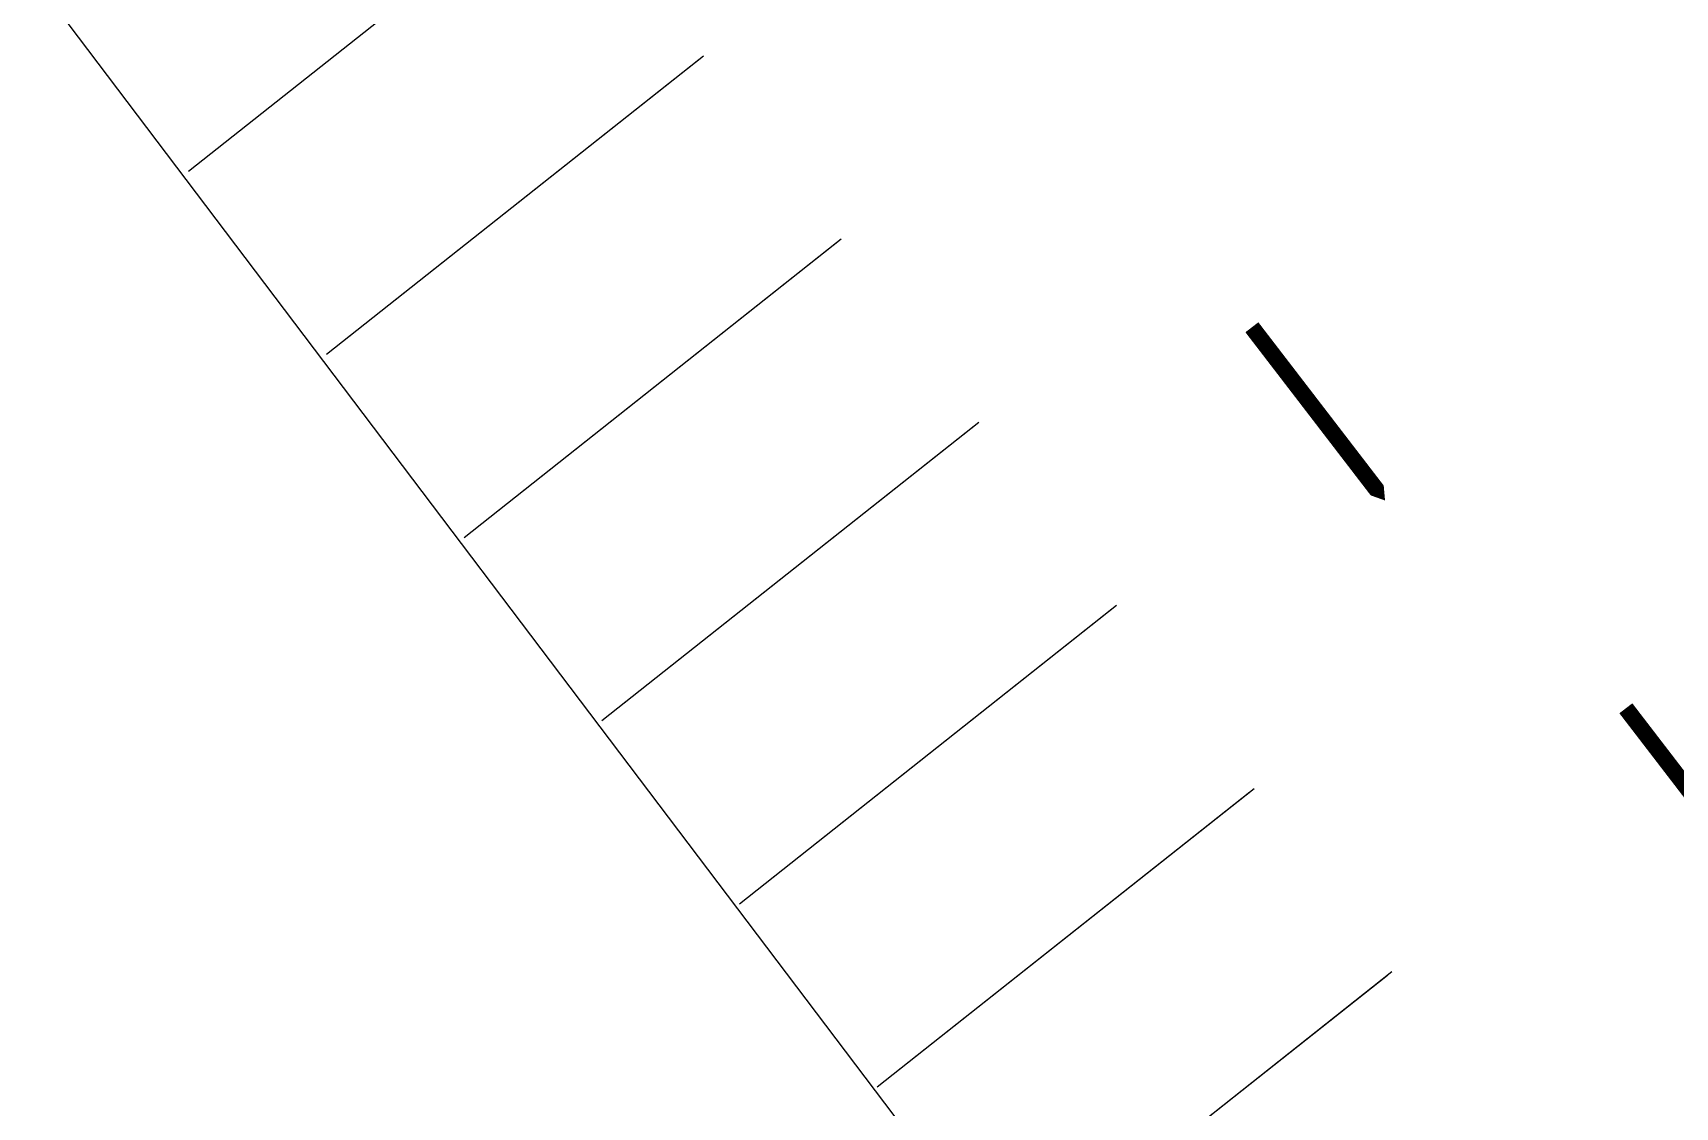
# Model space of a CAD drawing. Header units: millimetres. Extents: x 793 to 3159, y 750 to 2095.
# Drawn here: x 981.61 to 1001.68, y 1242.96 to 1256.09 of the extents above; entities that cross this region are included whole.
import ezdxf

# ---------------------------------------------------------------- set-up
doc = ezdxf.new("R2010")
doc.units = ezdxf.units.MM
doc.layers.add('A-PISOS-HATCH', color=8, linetype='Continuous')
doc.layers.add('ESTACIONAMIENTO', color=8, linetype='Continuous')

msp = doc.modelspace()

# ---------------------------------------------------------------- linework, layer by layer
at = {"layer": 'A-PISOS-HATCH'}
for p, q in [((988.11736, 1258.04726, 296.07154), (983.5098, 1254.3987, 296.12642)), ((988.06229, 1258.00366, 296.0722), (983.5098, 1254.3987, 296.12642)), ((989.80053, 1255.80854, 296.0722), (985.19298, 1252.15998, 296.12708)), ((989.74547, 1255.76494, 296.07286), (985.19298, 1252.15998, 296.12708)), ((991.4837, 1253.56983, 296.07286), (986.87615, 1249.92127, 296.12773)), ((991.42864, 1253.52622, 296.07351), (986.87615, 1249.92127, 296.12773)), ((993.16688, 1251.33111, 296.07351), (988.55932, 1247.68255, 296.12839)), ((993.11181, 1251.2875, 296.07417), (988.55932, 1247.68255, 296.12839)), ((994.85005, 1249.09239, 296.07417), (990.2425, 1245.44383, 296.12904)), ((994.79499, 1249.04879, 296.07482), (990.2425, 1245.44383, 296.12904)), ((996.53322, 1246.85367, 296.07482), (991.92567, 1243.20511, 296.1297)), ((996.47816, 1246.81007, 296.07548), (991.92567, 1243.20511, 296.1297)), ((998.2164, 1244.61495, 296.07548), (993.60884, 1240.96639, 296.13035)), ((998.16133, 1244.57135, 296.07614), (993.60884, 1240.96639, 296.13035))]:
    msp.add_line(p, q, dxfattribs=at)
at = {"layer": 'Defpoints'}
msp.add_line((1000.33963, 1232.01001, 296.133), (929.73972, 1325.36394, 297.56792), dxfattribs=at)
at = {"layer": 'ESTACIONAMIENTO'}
for points in [[(996.50505, 1252.4948, 0.2, 0.2, 0), (997.89356, 1250.68689, 0.5, 0, 0), (998.13279, 1250.37726, 0, 0, 0)], [(1001.07581, 1247.83721, 0.2, 0.2, 0), (1002.46432, 1246.02931, 0.5, 0, 0), (1002.70356, 1245.71968, 0, 0, 0)]]:
    msp.add_lwpolyline(points, format="xyseb", dxfattribs=at)

doc.saveas('drawing.dxf')
